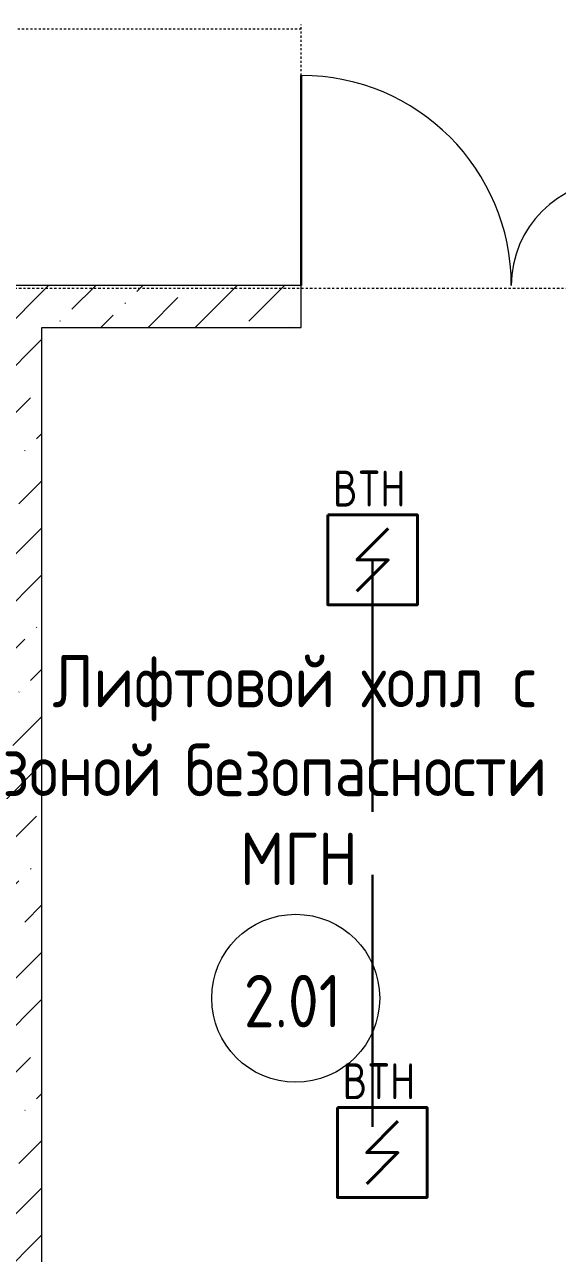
# Model space of a CAD drawing. Header units: millimetres. Extents: x -174154 to -170572, y -111302 to -109817.
# Drawn here: x -171596.3 to -171570.9, y -110616.1 to -110557.6 of the extents above; entities that cross this region are included whole.
import ezdxf

# ---------------------------------------------------------------- set-up
doc = ezdxf.new("R2010")
doc.units = ezdxf.units.MM
doc.set_wipeout_variables(frame=1)
for name, pattern in [('ACAD_ISO02W100', [15, 12, -3]), ('ADSK_Линия сетки', [21, 12, -3, 3, -3]), ('ADSK_Штрих_ш3 п1_5', [4.5, 3, -1.5])]:
    doc.linetypes.add(name, pattern=pattern)
for name, color, linetype, lineweight in [('!Подложка', 252, 'ACAD_ISO02W100', 25), ('Двери', 7, 'Continuous', 18), ('Кабель ПС', 20, 'ACAD_ISO02W100', 30), ('Марки помещений', 7, 'Continuous', 18), ('Оси', 7, 'Continuous', 9), ('Панель', 7, 'Continuous', 18), ('ПС', 1, 'Continuous', 50), ('Стены разрез', 7, 'Continuous', 40)]:
    doc.layers.add(name, color=color, linetype=linetype, lineweight=lineweight)
doc.layers.add('_Разделитель помещений_', color=4, linetype='ADSK_Штрих_ш3 п1_5', lineweight=40, true_color=0x00ffff)
doc.styles.add('GOST Common', font='GOST Common.ttf', dxfattribs={"width": 0.9, "height": 250})
doc.styles.get("Standard").update_dxf_attribs({"font": 'GOST_A.TTF'})
pattern_1 = [(45, (30280, 12305), (84.1903, 308.6967), [396.875, -79.375, 3.353, -76.022])]

# ---------------------------------------------------------------- blocks, each defined once
blk = doc.blocks.new('*U11')
at = {"layer": 'ПС', "ltscale": 300, "insert": (138.9, 388.4), "char_height": 120, "width": 281.478, "attachment_point": 5, "bg_fill": 3, "box_fill_scale": 1, "bg_fill_color": 256, "bg_fill_transparency": 0}
blk.add_mtext('BTH', dxfattribs=at)
blk.add_wipeout([(0, 300), (300, 300), (300, 0), (0, 0)]).dxf.layer = 'ПС'
at = {"layer": 'ПС', "color": 1, "lineweight": 40}
blk.add_lwpolyline([(0, 300), (300, 300), (300, 0), (0, 0)], close=True, dxfattribs=at)
at = {"layer": 'ПС', "lineweight": 40, "ltscale": 100}
blk.add_lwpolyline([(202.1, 254.3), (97.9, 150), (202.1, 150), (97.9, 45.7)], dxfattribs=at)
blk = doc.blocks.new('AC_Дверь_Двупольная_ПВХ - 1460х2080h Н О-814660-В_АР_ПЭ_02 Этаж')
at = {"layer": 'Панель', "lineweight": 30}
for p, q in [((-750, 100), (-750, 1100)), ((750, 100), (750, 600))]:
    blk.add_line(p, q, dxfattribs=at)
at = {"layer": 'Панель'}
for centre, radius, start, end in [((-750, 100), 1000, 360, 90), ((750, 100), 500, 90, 180)]:
    blk.add_arc(centre, radius, start, end, dxfattribs=at)
blk = doc.blocks.new('ADSK_Марка_Помещение_2_ГОСТ21-501-2011 - Имя и Категория-86712-В_АР_ПЭ_02 Этаж')
at = {"layer": 'Марки помещений'}
blk.add_circle((0, 0), 4, dxfattribs=at)
blk = doc.blocks.new('A$C02fe7d8c')
at = {"layer": 'Стены разрез', "lineweight": 20, "true_color": 0x636466}
h = blk.add_hatch(dxfattribs=at)
h.set_pattern_fill('FP_4', color=251, style=0, pattern_type=2)
h.set_pattern_definition(pattern_1)
h.paths.add_polyline_path([(15467.5, 210), (15667.5, 210), (15667.5, 5480), (15467.5, 5480), (15467.5, 410)])
h = blk.add_hatch(dxfattribs=at)
h.set_pattern_fill('FP_4', color=251, style=0, pattern_type=2)
h.set_pattern_definition(pattern_1)
h.paths.add_polyline_path([(18449.1, 5280), (18449.6, 5283), (18602.5, 5283), (18602.5, 5480), (18402.5, 5480), (18402.5, 5280)])
h.paths.add_polyline_path([(15667.5, 5280), (16902.5, 5280), (16902.5, 5480), (15667.5, 5480)])
at = {"layer": '_Разделитель помещений_', "color": 251, "lineweight": 20, "true_color": 0x636466}
for p, q in [((12932.5, 6702.5), (16902.5, 6702.5)), ((16902.5, 5480), (16902.5, 6722.5))]:
    blk.add_line(p, q, dxfattribs=at)
at = {"layer": 'Оси', "linetype": 'ADSK_Линия сетки'}
blk.add_line((32579.7, 5465), (-1856.4, 5465), dxfattribs=at)
at = {"layer": 'Стены разрез', "color": 251, "lineweight": 20, "true_color": 0x636466}
for p, q in [((16902.5, 5480), (15467.5, 5480)), ((16902.5, 5280), (16902.5, 5480)), ((15667.5, 430), (15667.5, 5280)), ((15667.5, 5280), (16902.5, 5280))]:
    blk.add_line(p, q, dxfattribs=at)
at = {"layer": 'Двери', "color": 251, "lineweight": 20, "true_color": 0x636466}
blk.add_blockref('AC_Дверь_Двупольная_ПВХ - 1460х2080h Н О-814660-В_АР_ПЭ_02 Этаж', (17652.5, 5380), dxfattribs=at)
at = {"layer": 'Марки помещений', "color": 251, "lineweight": 20, "true_color": 0x636466, "xscale": 99.99999999999993, "yscale": 99.99999999999993, "zscale": 99.99999999999993}
blk.add_blockref('ADSK_Марка_Помещение_2_ГОСТ21-501-2011 - Имя и Категория-86712-В_АР_ПЭ_02 Этаж', (16875.8, 2085), dxfattribs=at)
at = {"layer": 'Марки помещений', "color": 251, "lineweight": 20, "true_color": 0x636466, "char_height": 250, "attachment_point": 1, "style": 'GOST Common'}
for s, insert, width in [('Лифтовой', (15717.8, 3720.7), 1688.354), ('холл', (17188.3, 3720.7), 779.24), ('\\fGOST Common|b0|i0|c204|p34|;\\W.9;с', (17908.6, 3720.7), 165.949), ('зоной', (15479.7, 3297.3), 959.62), ('безопасности', (16348.9, 3297.3), 2337.721), ('МГН', (16610.8, 2874), 656.582), ('2.01', (16629, 2196.4), 606.076)]:
    blk.add_mtext(s, dxfattribs=dict(at, insert=insert, width=width))

msp = doc.modelspace()

# ---------------------------------------------------------------- block references
at = {"layer": 'ПС', "color": 0, "xscale": 0.01424277820484836, "yscale": 0.01424277820484836, "zscale": 0.01424277820484836}
for p in [(-171581.883, -110585.194), (-171581.422, -110613.422)]:
    msp.add_blockref('*U11', p, dxfattribs=at)

# ---------------------------------------------------------------- next in the draw order: linework, layer by layer
at = {"layer": 'Кабель ПС'}
msp.add_lwpolyline([(-171579.747, -110583.058), (-171579.747, -110611.318)], dxfattribs=at)

# ---------------------------------------------------------------- next in the draw order: block references
at = {"layer": '!Подложка', "ltscale": 20, "xscale": 0.01, "yscale": 0.01, "zscale": 0.01}
msp.add_blockref('A$C02fe7d8c', (-171752.166, -110624.788), dxfattribs=at)

doc.saveas('drawing.dxf')
